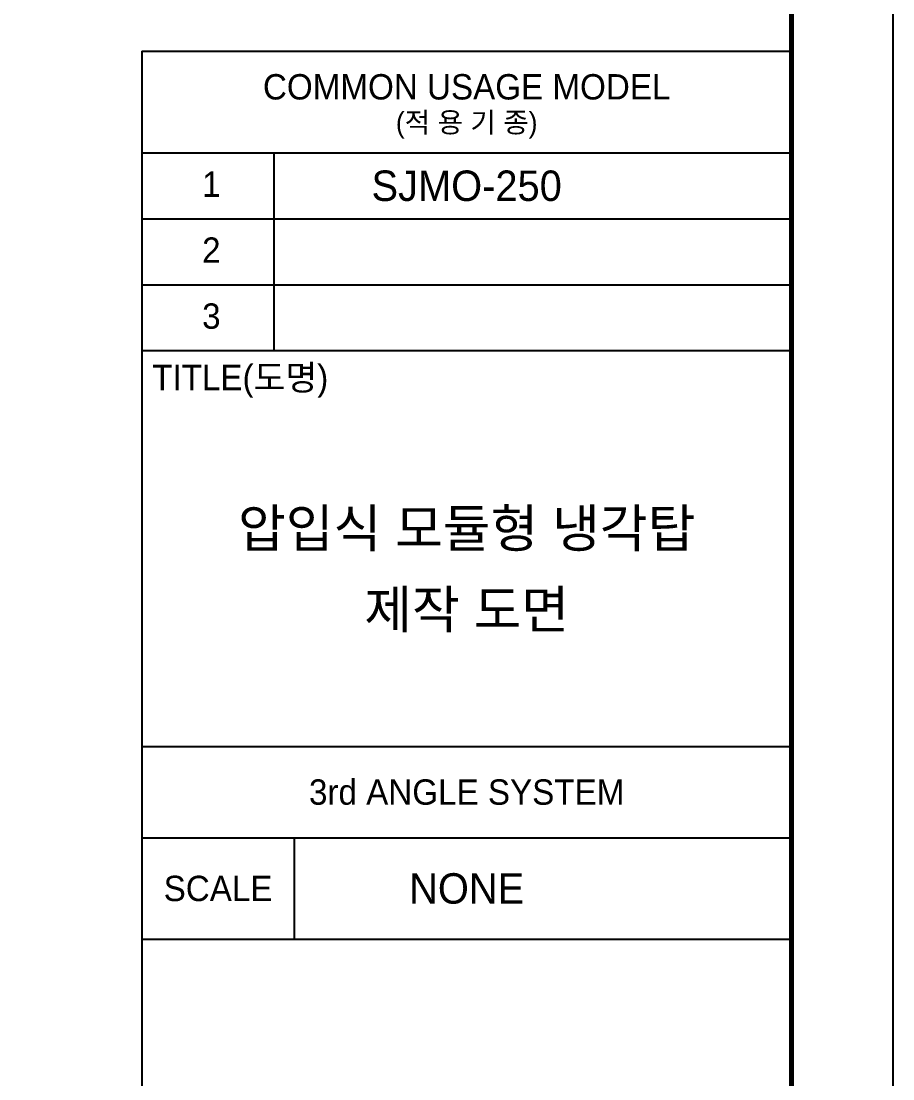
# Model space of a CAD drawing. Header units: millimetres. Extents: x 17797 to 47204, y 13896 to 34691.
# Drawn here: x 41189 to 47204, y 19864 to 27162 of the extents above; entities that cross this region are included whole.
import ezdxf
from ezdxf.enums import TextEntityAlignment as Align

# ---------------------------------------------------------------- set-up
doc = ezdxf.new("R2010")
doc.units = ezdxf.units.MM
doc.layers.add('냉각탑_form', color=1, linetype='Continuous')
doc.layers.add('냉각탑_text', color=3, linetype='Continuous')
doc.styles.add('돋움', font='Dotum.ttf')

msp = doc.modelspace()

# ---------------------------------------------------------------- linework, layer by layer
at = {"layer": 'Defpoints'}
msp.add_lwpolyline([(17797.1, 34691.4), (47204.3, 34691.4), (47204.3, 13896.3), (17797.1, 13896.3)], close=True, dxfattribs=at)
at = {"layer": '냉각탑_form'}
for p, q in [((42023, 26954.5), (42023, 14596.5)), ((42023, 26954.5), (46504.1, 26954.5)), ((42023, 26254.3), (46504.1, 26254.3)), ((42933.2, 26254.3), (42933.2, 24889)), ((42023, 25799.2), (46504.1, 25799.2)), ((42023, 25344.1), (46504.1, 25344.1)), ((42023, 24889), (46504.1, 24889)), ((42023, 22158.3), (46504.1, 22158.3)), ((42023, 21528.2), (46504.1, 21528.2)), ((43073.3, 21528.2), (43073.3, 20828)), ((42023, 20828), (46504.1, 20828))]:
    msp.add_line(p, q, dxfattribs=at)
at = {"layer": '냉각탑_form', "const_width": 35}
msp.add_lwpolyline([(18497.3, 33991.2), (18497.3, 14596.5), (46504.1, 14596.5), (46504.1, 33991.2)], close=True, dxfattribs=at)

# ---------------------------------------------------------------- texts
at = {"layer": '냉각탑_form', "style": '돋움'}
for s, height, p in [('COMMON USAGE MODEL', 175.043, (44263.6, 26709.4)), ('(적 용 기 종)', 140.03, (44263.6, 26464.4)), ('3rd ANGLE SYSTEM', 175.043, (44263.6, 21843.2)), ('SCALE', 175.04, (42548.2, 21178.1))]:
    msp.add_text(s, height=height, dxfattribs=at).set_placement(p, align=Align.MIDDLE_CENTER)
for s, height, p in [('1', 175, (42438.2, 25950.2)), ('2', 175, (42438.2, 25495.1)), ('3', 175, (42438.2, 25040)), ('TITLE(도명)', 175.04, (42093.4, 24616.2))]:
    msp.add_text(s, height=height, dxfattribs=at).set_placement(p)
at = {"layer": '냉각탑_text', "style": '돋움'}
for s, height, p in [('SJMO-250', 210.05, (44263.6, 26026.8)), ('압입식 모듈형 냉각탑', 262.5, (44263.6, 23663.3)), ('제작 도면', 262.5, (44263.6, 23103.3)), ('NONE', 210.05, (44263.6, 21178.1))]:
    msp.add_text(s, height=height, dxfattribs=at).set_placement(p, align=Align.MIDDLE_CENTER)

doc.saveas('drawing.dxf')
